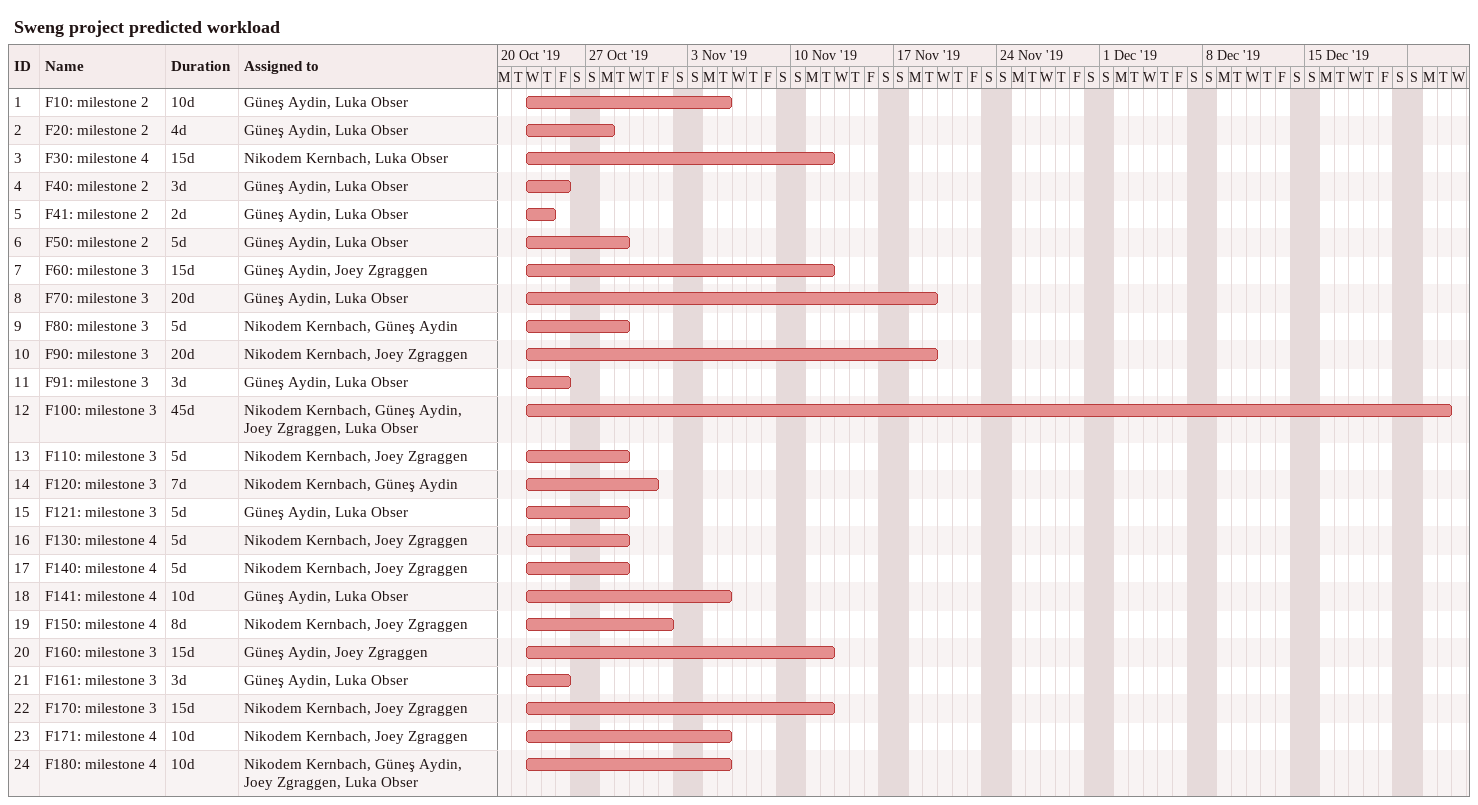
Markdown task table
Sweng project predicted workload

| ID | Task | Duration | Start | Finish | Resources |
|---|---|---|---|---|---|
| 1 | F10: milestone 2 | 10d | 2019-10-23 | 2019-11-05 | Güneş Aydin, Luka Obser |
| 2 | F20: milestone 2 | 4d | 2019-10-23 | 2019-10-28 | Güneş Aydin, Luka Obser |
| 3 | F30: milestone 4 | 15d | 2019-10-23 | 2019-11-12 | Nikodem Kernbach, Luka Obser |
| 4 | F40: milestone 2 | 3d | 2019-10-23 | 2019-10-25 | Güneş Aydin, Luka Obser |
| 5 | F41: milestone 2 | 2d | 2019-10-23 | 2019-10-24 | Güneş Aydin, Luka Obser |
| 6 | F50: milestone 2 | 5d | 2019-10-23 | 2019-10-29 | Güneş Aydin, Luka Obser |
| 7 | F60: milestone 3 | 15d | 2019-10-23 | 2019-11-12 | Güneş Aydin, Joey Zgraggen |
| 8 | F70: milestone 3 | 20d | 2019-10-23 | 2019-11-19 | Güneş Aydin, Luka Obser |
| 9 | F80: milestone 3 | 5d | 2019-10-23 | 2019-10-29 | Nikodem Kernbach, Güneş Aydin |
| 10 | F90: milestone 3 | 20d | 2019-10-23 | 2019-11-19 | Nikodem Kernbach, Joey Zgraggen |
| 11 | F91: milestone 3 | 3d | 2019-10-23 | 2019-10-25 | Güneş Aydin, Luka Obser |
| 12 | F100: milestone 3 | 45d | 2019-10-23 | 2019-12-24 | Nikodem Kernbach, Güneş Aydin, Joey Zgraggen, Luka Obser |
| 13 | F110: milestone 3 | 5d | 2019-10-23 | 2019-10-29 | Nikodem Kernbach, Joey Zgraggen |
| 14 | F120: milestone 3 | 7d | 2019-10-23 | 2019-10-31 | Nikodem Kernbach, Güneş Aydin |
| 15 | F121: milestone 3 | 5d | 2019-10-23 | 2019-10-29 | Güneş Aydin, Luka Obser |
| 16 | F130: milestone 4 | 5d | 2019-10-23 | 2019-10-29 | Nikodem Kernbach, Joey Zgraggen |
| 17 | F140: milestone 4 | 5d | 2019-10-23 | 2019-10-29 | Nikodem Kernbach, Joey Zgraggen |
| 18 | F141: milestone 4 | 10d | 2019-10-23 | 2019-11-05 | Güneş Aydin, Luka Obser |
| 19 | F150: milestone 4 | 8d | 2019-10-23 | 2019-11-01 | Nikodem Kernbach, Joey Zgraggen |
| 20 | F160: milestone 3 | 15d | 2019-10-23 | 2019-11-12 | Güneş Aydin, Joey Zgraggen |
| 21 | F161: milestone 3 | 3d | 2019-10-23 | 2019-10-25 | Güneş Aydin, Luka Obser |
| 22 | F170: milestone 3 | 15d | 2019-10-23 | 2019-11-12 | Nikodem Kernbach, Joey Zgraggen |
| 23 | F171: milestone 4 | 10d | 2019-10-23 | 2019-11-05 | Nikodem Kernbach, Joey Zgraggen |
| 24 | F180: milestone 4 | 10d | 2019-10-23 | 2019-11-05 | Nikodem Kernbach, Güneş Aydin, Joey Zgraggen, Luka Obser |
